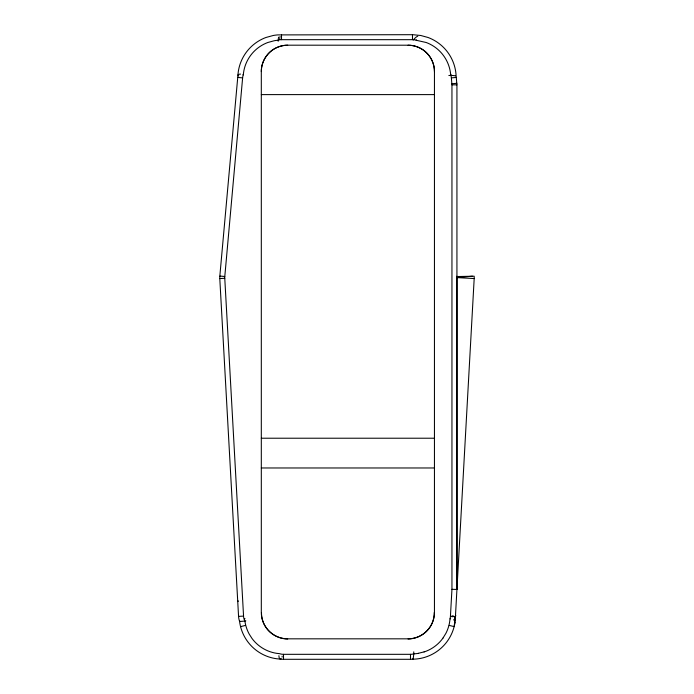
<?xml version="1.0" encoding="UTF-8"?>
<svg xmlns="http://www.w3.org/2000/svg" width="694" height="694" viewBox="0 0 694 694"><rect width="100%" height="100%" fill="white"/><g stroke="black" fill="none" stroke-linecap="round" stroke-linejoin="round"><path stroke-width="1.04" d="M442.98 638.072L445.869 633.379A37.788 37.788 0 0 0 448.94 625.32A37.892 37.892 0 0 0 450.007 618.805A12.535 12.535 0 0 0 450.397 616.888L451.95 589.319L451.95 84.841L451.378 77.884A12.362 12.362 0 0 0 450.692 74.779A37.702 37.702 0 0 0 450.328 71.872A37.806 37.806 0 0 0 426.229 42.516L416.253 40.269A12.379 12.379 0 0 0 412.479 39.679L281.521 39.679A12.371 12.371 0 0 0 277.747 40.269A37.806 37.806 0 0 0 274.208 40.746L267.771 42.516A37.806 37.806 0 0 0 243.316 74.779A12.362 12.362 0 0 0 242.622 77.884L224.795 276.498A12.371 12.371 0 0 0 224.769 278.285L243.603 616.888A12.371 12.371 0 0 0 244.93 621.156A37.641 37.641 0 0 0 245.745 625.32A37.788 37.788 0 0 0 249.207 634.09L252 638.463A37.823 37.823 0 0 0 276.576 653.323L279.543 653.661A12.371 12.371 0 0 0 283.508 654.321L410.492 654.321A12.371 12.371 0 0 0 414.292 653.722M451.95 589.319L456.93 589.458L456.938 84.841L456.114 75.811A43.141 43.141 0 0 0 428.068 37.493L420.772 35.489L412.843 34.7L277.852 34.9A43.123 43.123 0 0 0 273.228 35.489L265.932 37.493A43.158 43.158 0 0 0 237.886 75.811L219.833 276.047L224.795 276.498M261.308 71.586C261.204 61.679 267.251 52.05 276.221 47.834A23.622 20.516 0 0 1 287.689 45.188L408.063 45.205A23.622 20.516 0 0 1 419.523 47.843C428.51 52.024 434.548 61.688 434.444 71.586L434.444 612.446A26.381 26.381 0 0 1 408.063 638.827L287.689 638.827A26.381 26.381 0 0 1 261.308 612.446L261.308 71.586A26.381 26.381 0 0 1 287.689 45.205M454.9 620.688L455.472 615.708A43.106 43.106 0 0 1 455.385 618.753L455.264 620.254A43.254 43.254 0 0 1 412.861 659.196M454.735 622.05L454.128 626.639L449.209 625.389M454.735 622.058L454.553 624.132M450.458 616.142L455.307 616.636M455.464 615.873L474.236 277.695L474.176 276.203L456.791 276.55M455.455 617.304L455.394 618.163M454.934 620.514L455.091 619.933A11.234 11.191 -80.8 0 0 455.325 618.875M455.186 616.888L454.292 617.738M424.147 651.866L418.647 653.236M240.558 626.639L245.485 625.389M450.623 618.736L450.05 618.805M451.378 77.884L456.34 77.433M451.907 83.74L456.869 83.297M472.414 276.203L456.938 277.591L474.21 278.563M280.914 659.1A43.158 43.158 0 0 1 239.543 621.217A17.35 17.35 0 0 1 238.562 616.376L219.79 278.563L224.769 278.285M238.562 616.376L243.533 616.099M238.458 601.178L237.721 601.204L237.721 600.622M242.874 74.779L243.308 74.779M451.95 84.841L456.938 84.841M261.308 94.61L434.444 94.61M220.319 276.203L219.816 276.273L219.79 278.563M261.308 438.218L434.444 438.218M261.308 467.973L434.444 467.973M280.844 659.092A17.393 17.393 0 0 0 283.508 659.3L410.492 659.3A17.367 17.367 0 0 0 413.008 659.118M450.692 74.779L451.126 74.779M237.66 77.433L242.622 77.884M416.209 39.714L416.253 40.269M456.938 276.203L456.938 589.44M412.479 34.7L412.479 39.679M410.492 654.321L410.492 659.3M283.508 654.321L283.508 659.3M281.521 34.7L281.521 39.679M453.026 615.621A16.873 4.841 -33.9 0 1 452.106 616.905M244.696 618.883A17.107 3.323 -37.2 0 1 244.982 618.58M282.12 657.097A16.717 2.932 -75.1 0 1 282.137 656.16M280.931 658.441A17.341 2.967 -79.3 0 1 278.91 655.691M245.832 620.852A17.237 1.501 -12.8 0 1 239.638 621.234M413.771 651.848A17.333 2.229 85.4 0 1 412.973 658.745M442.963 638.124A37.892 37.892 0 0 1 424.095 651.952M418.577 653.323A37.892 37.892 0 0 1 414.214 653.809M455.559 615.769A12.11 2.863 -45.6 0 1 455.923 615.769M455.038 617.964A17.194 5.361 16.8 0 1 453.529 619.95M238.71 75.941A17.333 2.707 11.5 0 1 240.523 74.085M279.725 39.411A17.012 3.67 79.7 0 1 280.081 36.409M413.294 40A17.15 4.216 -62.4 0 1 417.788 36.227M448.836 75.464A17.333 2.203 -6.5 0 1 455.507 75.906M278.164 41.258A17.341 2.976 84.2 0 1 278.589 37.138M408.063 45.205A26.381 26.381 0 0 1 434.444 71.595M287.689 639.001A26.65 26.138 0 0 1 261.482 612.446M434.271 612.446A26.65 26.138 0 0 1 408.063 639.001"/></g></svg>
